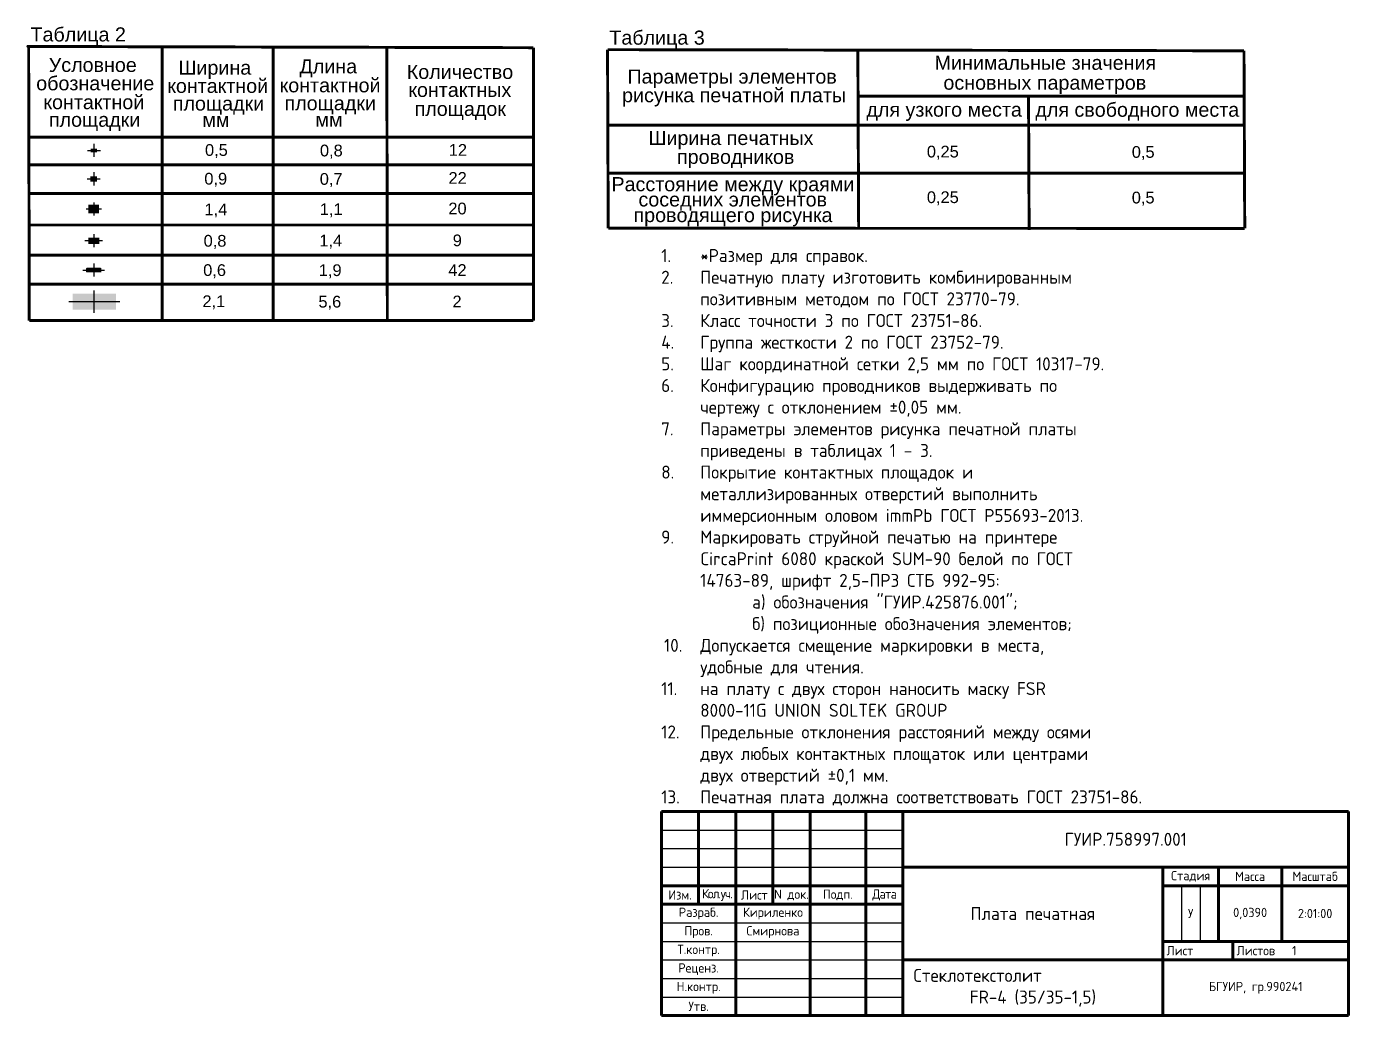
# Model space of a CAD drawing. Header units: millimetres. Extents: x -1 to 588, y 12 to 419.
# Drawn here: x 232 to 588, y 17.2 to 283.7 of the extents above; entities that cross this region are included whole.
import ezdxf

# ---------------------------------------------------------------- set-up
doc = ezdxf.new("R2010")
doc.units = ezdxf.units.MM
doc.header["$MEASUREMENT"] = 0
doc.layers.add('DrillDrawing', color=1, linetype='Continuous')
doc.layers.add('TopLayer', color=1, linetype='Continuous')
doc.styles.add('Arial', font='arial.ttf', dxfattribs={"height": 0.2})
doc.styles.add('GOST-2.304_Type-B', font='GOST Common.ttf')

# ---------------------------------------------------------------- blocks, each defined once
blk = doc.blocks.new('*T45')
at = {"color": 0, "linetype": 'Continuous', "lineweight": 60, "transparency": 16777216}
for p, q in [((0, 0), (185, 0)), ((0, 0), (0, -55)), ((10, 0), (10, -25)), ((20, 0), (20, -55)), ((30, 0), (30, -25)), ((40, 0), (40, -55)), ((55, 0), (55, -55)), ((65, 0), (65, -55)), ((185, 0), (185, -55)), ((65, -15), (185, -15)), ((135, -15), (135, -55)), ((150, -15), (150, -35)), ((167, -15), (167, -35)), ((0, -20), (65, -20)), ((135, -20), (185, -20)), ((0, -25), (65, -25)), ((135, -35), (185, -35)), ((153.86, -35), (153.86, -40)), ((65, -40), (185, -40)), ((0, -55), (185, -55))]:
    blk.add_line(p, q, dxfattribs=at)
at = {"color": 0, "linetype": 'Continuous', "transparency": 16777216}
for p, q in [((0, -5), (65, -5)), ((0, -10), (65, -10)), ((0, -15), (65, -15)), ((140, -20), (140, -35)), ((145, -20), (145, -35)), ((0, -30), (65, -30)), ((0, -35), (65, -35)), ((0, -40), (65, -40)), ((0, -45), (65, -45)), ((0, -50), (65, -50))]:
    blk.add_line(p, q, dxfattribs=at)
at = {"color": 0, "linetype": 'Continuous', "transparency": 16777216, "style": 'GOST-2.304_Type-B'}
for s, insert, char_height, width, attachment_point in [('ГУИР.758997.001', (125, -7.5), 3.5, 117, 5), ('Стадия', (142.5, -17.5), 2.5, 13, 5), ('Масса', (158.5, -17.5), 2.5, 15, 5), ('Масштаб', (176, -17.5), 2.5, 16, 5), ('Изм.', (5, -22.5), 2.5, 8, 5), ('{\\T0.85;Кол.уч\\T0.75;.}', (15, -22.5), 2.5, 9, 5), ('Лист', (25, -22.5), 2.5, 8, 5), ('N док.', (35, -22.5), 2.5, 9, 5), ('Подп.', (47.5, -22.5), 2.5, 13, 5), ('{\\T0.9;Дата}', (60, -22.5), 2.5, 8, 5), ('Разраб.', (10, -27.5), 2.5, 18, 5), ('Кириленко', (30, -27.5), 2.5, 18, 5), ('Плата печатная', (100, -27.5), 3.5, 67, 5), ('У', (142.5, -27.5), 2.5, 3, 5), ('0,0390', (158.5, -27.5), 2.5, 15, 5), ('2:01:00', (176, -27.5), 2.5, 16, 5), ('Пров.', (10, -32.5), 2.5, 18, 5), ('Смирнова', (30, -32.5), 2.5, 18, 5), ('Т.контр.', (10, -37.5), 2.5, 18, 5), ('Лист', (136, -37.5), 2.5, 16.8636, 4), ('Листов   1', (154.86, -37.5), 2.5, 29.1364, 4), ('Реценз.', (10, -42.5), 2.5, 18, 5), ('Стеклотекстолит                FR-4 (35/35-1,5)', (100, -47.5), 3.5, 67, 5), ('Н.контр.', (10, -47.5), 2.5, 18, 5), ('БГУИР, гр.990241', (160, -47.5), 2.5, 48, 5), ('Утв.', (10, -52.5), 2.5, 18, 5)]:
    blk.add_mtext(s, dxfattribs=dict(at, insert=insert, char_height=char_height, width=width, attachment_point=attachment_point))

msp = doc.modelspace()

# ---------------------------------------------------------------- hatches: boundary and pattern name
at = {"layer": 'TopLayer'}
for points in [[(249.35, 250.76), (251.01, 250.76), (251.01, 249.72), (249.35, 249.72)], [(251.06, 241.87), (249.19, 241.87), (249.19, 243.32), (251.06, 243.32)], [(248.67, 235.62), (251.58, 235.62), (251.58, 233.33), (248.67, 233.33)], [(248.71, 225.09), (248.71, 226.75), (251.61, 226.75), (251.61, 225.09)], [(256.12, 207.36), (244.49, 207.36), (244.49, 211.72), (256.12, 211.72)]]:
    msp.add_hatch(color=1, dxfattribs=at).paths.add_polyline_path(points)
h = msp.add_hatch(color=1, dxfattribs=at)
edge = h.paths.add_edge_path()
edge.add_arc((248.25, 218.48), 0.156, 90, 180)
edge.add_line((248.1, 218.48), (248.1, 217.55))
edge.add_arc((248.25, 217.55), 0.156, 180, 270)
edge.add_line((248.25, 217.39), (252.03, 217.39))
edge.add_arc((252.03, 217.55), 0.156, 270, 360)
edge.add_line((252.19, 217.55), (252.19, 218.48))
edge.add_arc((252.03, 218.48), 0.156, 0, 90)
edge.add_line((252.03, 218.64), (248.25, 218.64))

# ---------------------------------------------------------------- linework, layer by layer
for p, q in [((248.43, 250.26), (251.94, 250.26)), ((250.19, 252.02), (250.19, 248.51)), ((248.37, 242.62), (251.89, 242.62)), ((250.19, 244.38), (250.19, 240.86)), ((250.16, 236.27), (250.16, 232.76)), ((248.1, 234.52), (252.22, 234.53)), ((247.78, 225.98), (252.53, 226.01)), ((250.15, 227.68), (250.15, 224.17)), ((247.21, 218.02), (253.07, 218.03)), ((250.14, 219.78), (250.14, 216.26)), ((250.17, 212.57), (250.17, 206.54)), ((243.41, 209.58), (257.19, 209.53))]:
    msp.add_line(p, q)
at = {"layer": 'DrillDrawing', "const_width": 0.395}
msp.add_lwpolyline([(232.22, 278.3, 1), (232.61, 278.3, 1)], format="xyb", close=True, dxfattribs=at)
at = {"layer": 'DrillDrawing', "const_width": 0.791}
for points in [[(232.43, 278.29), (368.55, 277.95)], [(232.79, 204.43), (232.61, 278.3)], [(268.54, 204.43), (268.54, 278.6)], [(298.44, 204.43), (298.44, 278.4)], [(329.2, 204.43), (329.06, 278.03)], [(368.55, 204.43), (368.55, 277.95)], [(388.49, 277.43), (559.86, 277.12)], [(388.67, 229.31), (388.49, 277.43)], [(456.11, 229.2), (455.89, 277.05)], [(560.07, 229.26), (559.86, 277.12)], [(455.82, 264.9), (559.67, 264.92)], [(502.01, 228.82), (501.85, 264.8)], [(388.57, 257.1), (559.94, 257.1)], [(232.51, 253.82), (368.55, 253.82)], [(232.71, 246.4), (368.55, 246.4)], [(388.61, 244.16), (560, 244.16)], [(232.86, 238.66), (368.55, 238.66)], [(232.73, 230.18), (368.55, 230.18)], [(388.67, 229.31), (560.07, 229.26)], [(232.72, 222.03), (368.55, 222.03)], [(232.83, 214.23), (368.55, 214.23)], [(232.79, 204.43), (368.55, 204.43)]]:
    msp.add_lwpolyline(points, dxfattribs=at)

# ---------------------------------------------------------------- block references
msp.add_blockref('*T45', (403.02, 72.16))

# ---------------------------------------------------------------- texts
at = {"insert": (399.45, 223.69), "char_height": 3.5, "attachment_point": 1, "style": 'GOST-2.304_Type-B'}
msp.add_mtext_dynamic_manual_height_columns('\\pxi-3,l4,t4;1.^I*Размер для справок.\\P2.^IПечатную плату изготовить комбинированным\\P^Iпозитивным методом по ГОСТ 23770-79.\\P3.^IКласс точности 3 по ГОСТ 23751-86.\\P4.^IГруппа жесткости 2 по ГОСТ 23752-79.\\P5.^IШаг координатной сетки 2,5 мм по ГОСТ 10317-79.\\P6.^IКонфигурацию проводников выдерживать по\\P^Iчертежу с отклонением %%P0,05 мм.\\P7.^IПараметры элементов рисунка печатной платы\\P^Iприведены в таблицах 1 - 3.\\P8.^IПокрытие контактных площадок и \\P^Iметаллизированных отверстий выполнить\\P^Iиммерсионным оловом immPb ГОСТ Р55693-2013.\\P9.^IМаркировать струйной печатью на принтере\\P^ICircaPrint 6080 краской SUM-90 белой по ГОСТ\\P^I14763-89, шрифт 2,5-ПР3 СТБ 992-95:\\P^I^Iа) обозначения "ГУИР.425876.001";\\P^I^Iб) позиционные обозначения элементов;\\P\\pi0,l0,tz;  10. ^IДопускается смещение маркировки в места,\\P^Iудобные для чтения.\\P\\pi-3,l4,t4;11.^Iна плату с двух сторон наносить маску FSR \\P\\pi0,l0,tz;^I8000-11G UNION SOLTEK GROUP\\P\\pi-3,l4,t4;12.^IПредельные отклонения расстояний между осями\\P\\pi0,l0,tz;^Iдвух любых контактных площаток или центрами\\P^Iдвух отверстий %%P0,1 мм.\\P\\pi-3,l4,t4;13.^IПечатная плата должна соответствовать ГОСТ 23751-86.^I ', width=189.129, gutter_width=12.5, heights=[0], dxfattribs=at)
at = {"layer": 'DrillDrawing', "style": 'Arial'}
for s, height, p in [('Таблица 2', 3.796, (233.11, 279.64)), ('Таблица 3', 3.796, (388.98, 278.77)), ('Условное', 3.796, (238.03, 271.42)), ('Ширина', 3.796, (272.94, 270.68)), ('Длина', 3.796, (305.54, 271.03)), ('Минимальные значения', 3.7961, (476.56, 272)), ('Количество', 3.796, (334.44, 269.54)), ('Параметры элементов', 3.7961, (393.84, 268.28)), ('обозначение', 3.7961, (234.65, 266.47)), ('контактной', 3.796, (269.94, 265.77)), ('контактной', 3.796, (300.2, 265.93)), ('контактных', 3.796, (334.86, 264.69)), ('рисунка печатной платы', 3.7961, (392.41, 263.25)), ('основных параметров', 3.7961, (478.93, 266.64)), ('контактной', 3.796, (236.59, 261.39)), ('площадки', 3.796, (271.43, 261.02)), ('площадки', 3.796, (301.51, 261.1)), ('площадок', 3.796, (336.54, 259.58)), ('для узкого места', 3.7961, (458.19, 259.37)), ('для свободного места', 3.7961, (503.68, 259.35)), ('площадки', 3.796, (238.08, 256.65)), ('мм', 3.796, (279.39, 256.6)), ('мм', 3.796, (309.84, 256.65)), ('Ширина печатных', 3.7961, (399.5, 251.73)), ('0,5', 3.163, (280.1, 248.8)), ('0,8', 3.163, (311.05, 248.67)), ('12', 3.163, (345.74, 248.83)), ('проводников', 3.7961, (407.19, 246.65)), ('0,25', 3.163, (474.47, 248.38)), ('0,5', 3.163, (529.65, 248.28)), ('0,9', 3.163, (279.92, 241.07)), ('0,7', 3.163, (311, 241.01)), ('22', 3.163, (345.67, 241.28)), ('Расстояние между краями', 3.7961, (389.54, 239.28)), ('0,25', 3.163, (474.47, 236.09)), ('0,5', 3.163, (529.65, 235.99)), ('1,4', 3.163, (279.96, 232.79)), ('1,1', 3.163, (311.02, 232.85)), ('20', 3.163, (345.63, 233.04)), ('соседних элементов', 3.7961, (396.82, 235.17)), ('проводящего рисунка', 3.7961, (395.48, 230.96)), ('0,8', 3.163, (279.73, 224.34)), ('1,4', 3.163, (310.89, 224.4)), ('9', 3.16, (346.81, 224.45)), ('0,6', 3.163, (279.61, 216.44)), ('1,9', 3.163, (310.74, 216.42)), ('42', 3.163, (345.63, 216.46)), ('2,1', 3.163, (279.41, 208.05)), ('5,6', 3.163, (310.64, 207.94)), ('2', 3.16, (346.75, 207.98))]:
    msp.add_text(s, height=height, dxfattribs=at).set_placement(p)

doc.saveas('drawing.dxf')
